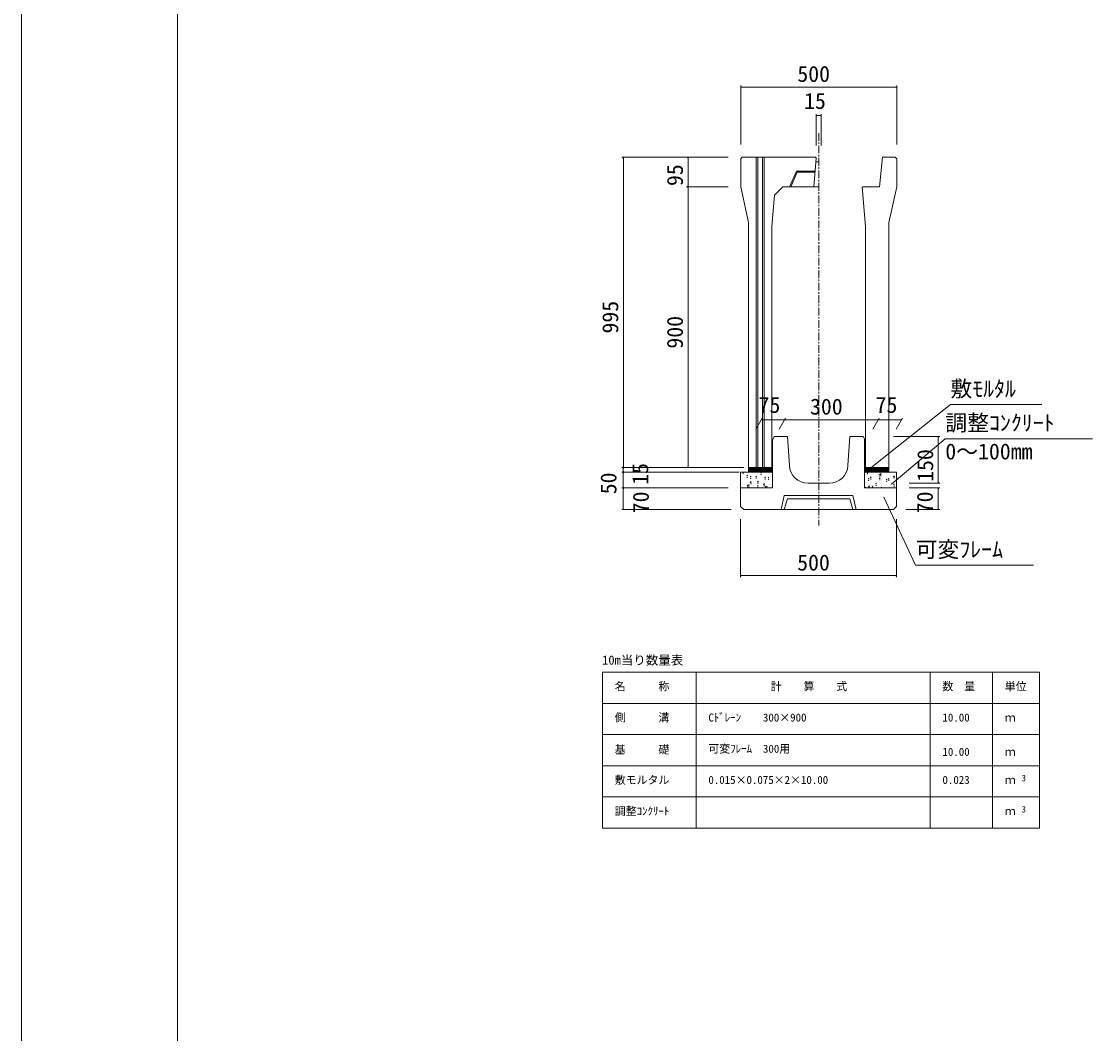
# Model space of a CAD drawing. Units: millimetres on the paper, scale 1:20. Extents: x 2 to 843, y -1 to 593.
# Drawn here: x 1.7 to 173.3, y 161.6 to 323.8 of the extents above; entities that cross this region are included whole.
import ezdxf
from ezdxf.enums import TextEntityAlignment as Align

# ---------------------------------------------------------------- set-up
doc = ezdxf.new("R2010")
doc.units = ezdxf.units.MM
doc.linetypes.add('USER1', pattern=[2, 1.25, -0.25, 0.25, -0.25])
for name, color, linetype, lineweight in [('0_2', 7, 'Continuous', 18), ('D-STR-DIM（寸法）', 7, 'Continuous', 18), ('D-STR-HTXT（旗揚げ）', 4, 'Continuous', 18), ('D-STR-STRn（構造物）', 5, 'Continuous', 18), ('D-STR-TXT（文字）', 7, 'Continuous', 18), ('D-STR（構造物外形線）', 1, 'Continuous', 18), ('D-TTL(外枠）', 2, 'Continuous', 18), ('DEFPOINTS_3', 8, 'Continuous', 18)]:
    doc.layers.add(name, color=color, linetype=linetype, lineweight=lineweight)
doc.styles.add('ＭＳ ゴシック', font='')
doc.styles.get('ＭＳ ゴシック').set_extended_font_data('MS Gothic')

msp = doc.modelspace()

# ---------------------------------------------------------------- linework, layer by layer
at = {"layer": '0_2'}
for p, q in [((116.927, 313.328), (117.077, 313.353)), ((117.077, 313.303), (116.927, 313.328)), ((141.777, 313.353), (141.927, 313.328)), ((141.927, 313.328), (141.777, 313.303)), ((129.04, 308.746), (129.19, 308.771)), ((129.19, 308.721), (129.04, 308.746)), ((129.664, 308.771), (129.814, 308.746)), ((129.814, 308.746), (129.664, 308.721)), ((98.106, 301.939), (98.131, 302.089)), ((98.131, 302.089), (98.156, 301.939)), ((108.466, 301.939), (108.491, 302.089)), ((108.491, 302.089), (108.516, 301.939)), ((108.491, 297.339), (108.466, 297.489)), ((108.466, 297.189), (108.491, 297.339)), ((108.516, 297.489), (108.491, 297.339)), ((108.491, 297.339), (108.516, 297.189)), ((120.208, 260.009), (120.358, 260.034)), ((120.358, 259.984), (120.208, 260.009)), ((123.808, 260.034), (123.958, 260.009)), ((123.958, 260.009), (123.808, 259.984)), ((123.958, 260.009), (124.108, 260.034)), ((124.108, 259.984), (123.958, 260.009)), ((138.808, 260.034), (138.958, 260.009)), ((138.958, 260.009), (138.808, 259.984)), ((138.958, 260.009), (139.108, 260.034)), ((139.108, 259.984), (138.958, 260.009)), ((142.558, 260.034), (142.708, 260.009)), ((142.708, 260.009), (142.558, 259.984)), ((148.577, 257.189), (148.602, 257.339)), ((148.602, 257.339), (148.627, 257.189)), ((98.093, 252.189), (98.118, 252.339)), ((98.131, 252.339), (98.106, 252.489)), ((98.118, 252.339), (98.143, 252.189)), ((98.156, 252.489), (98.131, 252.339)), ((108.491, 252.339), (108.466, 252.489)), ((108.516, 252.489), (108.491, 252.339)), ((98.118, 251.589), (98.093, 251.739)), ((98.093, 251.439), (98.118, 251.589)), ((98.143, 251.739), (98.118, 251.589)), ((98.118, 251.589), (98.143, 251.439)), ((98.118, 249.089), (98.093, 249.239)), ((98.093, 248.939), (98.118, 249.089)), ((98.143, 249.239), (98.118, 249.089)), ((98.118, 249.089), (98.143, 248.939)), ((148.602, 249.839), (148.577, 249.989)), ((148.577, 248.939), (148.602, 249.089)), ((148.627, 249.989), (148.602, 249.839)), ((148.602, 249.089), (148.627, 248.939)), ((98.118, 245.589), (98.093, 245.739)), ((98.143, 245.739), (98.118, 245.589)), ((148.602, 245.589), (148.577, 245.739)), ((148.627, 245.739), (148.602, 245.589)), ((116.902, 235.012), (117.052, 235.037)), ((117.052, 234.987), (116.902, 235.012)), ((141.752, 235.037), (141.902, 235.012)), ((141.902, 235.012), (141.752, 234.987))]:
    msp.add_line(p, q, dxfattribs=at)
at = {"layer": '0_2', "color": 9}
for p, q in [((116.927, 313.328), (116.947, 313.328)), ((141.927, 313.328), (141.907, 313.328)), ((129.04, 308.746), (129.06, 308.746)), ((129.814, 308.746), (129.794, 308.746)), ((98.131, 302.089), (98.131, 302.069)), ((108.491, 302.089), (108.491, 302.069)), ((108.491, 297.339), (108.491, 297.359)), ((108.491, 297.339), (108.491, 297.319)), ((120.208, 260.009), (120.228, 260.009)), ((123.958, 260.009), (123.938, 260.009)), ((123.958, 260.009), (123.978, 260.009)), ((138.958, 260.009), (138.938, 260.009)), ((138.958, 260.009), (138.978, 260.009)), ((142.708, 260.009), (142.688, 260.009)), ((148.602, 257.339), (148.602, 257.319)), ((98.118, 252.339), (98.118, 252.319)), ((98.131, 252.339), (98.131, 252.359)), ((108.491, 252.339), (108.491, 252.359)), ((98.118, 251.589), (98.118, 251.609)), ((98.118, 251.589), (98.118, 251.569)), ((98.118, 249.089), (98.118, 249.109)), ((98.118, 249.089), (98.118, 249.069)), ((148.602, 249.839), (148.602, 249.859)), ((148.602, 249.089), (148.602, 249.069)), ((98.118, 245.589), (98.118, 245.609)), ((148.602, 245.589), (148.602, 245.609)), ((116.902, 235.012), (116.922, 235.012)), ((141.902, 235.012), (141.882, 235.012))]:
    msp.add_line(p, q, dxfattribs=at)
at = {"layer": 'D-STR-DIM（寸法）'}
for p, q in [((116.927, 304.089), (116.927, 313.578)), ((116.947, 313.328), (141.907, 313.328)), ((141.927, 304.089), (141.927, 313.578)), ((129.04, 303.94), (129.04, 308.996)), ((129.814, 303.94), (129.814, 308.996)), ((129.794, 308.746), (129.06, 308.746)), ((114.927, 302.089), (97.881, 302.089)), ((98.131, 302.069), (98.131, 252.359)), ((114.927, 302.089), (108.241, 302.089)), ((108.491, 297.359), (108.491, 302.069)), ((114.927, 297.339), (108.241, 297.339)), ((114.927, 297.339), (108.241, 297.339)), ((108.491, 297.319), (108.491, 252.359)), ((119.332, 258.491), (120.352, 260.259)), ((120.228, 260.009), (123.938, 260.009)), ((123.082, 258.491), (124.102, 260.259)), ((123.082, 258.491), (124.102, 260.259)), ((123.978, 260.009), (138.938, 260.009)), ((138.082, 258.491), (139.102, 260.259)), ((138.082, 258.491), (139.102, 260.259)), ((138.978, 260.009), (142.688, 260.009)), ((141.832, 258.491), (142.852, 260.259)), ((141.427, 257.339), (148.852, 257.339)), ((148.602, 257.319), (148.602, 249.859)), ((117.414, 252.339), (97.868, 252.339)), ((116.177, 252.339), (97.881, 252.339)), ((116.177, 252.339), (108.241, 252.339)), ((116.664, 251.589), (97.868, 251.589)), ((116.664, 251.589), (97.868, 251.589)), ((98.118, 252.319), (98.118, 251.609)), ((98.118, 251.569), (98.118, 249.109)), ((114.902, 249.089), (97.868, 249.089)), ((114.902, 249.089), (97.868, 249.089)), ((98.118, 249.069), (98.118, 245.609)), ((143.914, 249.839), (148.852, 249.839)), ((143.914, 249.089), (148.852, 249.089)), ((148.602, 249.069), (148.602, 245.609)), ((115.402, 245.589), (97.868, 245.589)), ((143.414, 245.589), (148.852, 245.589)), ((116.902, 244.089), (116.902, 234.762)), ((141.902, 244.089), (141.902, 234.762)), ((116.922, 235.012), (141.882, 235.012))]:
    msp.add_line(p, q, dxfattribs=at)
at = {"layer": 'D-STR-HTXT（旗揚げ）'}
for p, q in [((137.504, 252.053), (150.539, 262.421)), ((165.201, 262.421), (150.539, 262.421)), ((141.075, 249.694), (149.721, 256.958)), ((173.319, 256.958), (149.721, 256.958)), ((139.883, 247.589), (144.967, 236.678)), ((163.831, 236.678), (144.967, 236.678)), ((94.787, 219.541), (164.787, 219.541)), ((94.787, 194.541), (94.787, 219.541)), ((109.787, 194.541), (109.787, 219.541)), ((147.287, 194.541), (147.287, 219.541)), ((157.287, 203.541), (157.287, 219.541)), ((157.287, 194.541), (157.287, 219.541)), ((164.787, 194.541), (164.787, 219.541)), ((94.787, 214.541), (164.787, 214.541)), ((94.787, 209.541), (164.787, 209.541)), ((94.787, 204.541), (164.787, 204.541)), ((94.787, 199.541), (164.787, 199.541)), ((94.787, 194.541), (164.787, 194.541))]:
    msp.add_line(p, q, dxfattribs=at)
at = {"layer": 'D-STR-STRn（構造物）', "color": 7, "linetype": 'USER1'}
msp.add_line((129.427, 305.957), (129.427, 243.047), dxfattribs=at)
at = {"layer": 'D-STR-STRn（構造物）'}
for p, q in [((118.177, 251.589), (118.177, 252.339)), ((118.177, 252.168), (118.349, 252.339)), ((118.177, 251.991), (118.526, 252.339)), ((118.177, 251.814), (118.702, 252.339)), ((118.177, 251.637), (118.879, 252.339)), ((118.306, 251.589), (119.056, 252.339)), ((118.483, 251.589), (119.233, 252.339)), ((118.659, 251.589), (119.409, 252.339)), ((118.836, 251.589), (119.586, 252.339)), ((119.013, 251.589), (119.763, 252.339)), ((119.19, 251.589), (119.94, 252.339)), ((119.367, 251.589), (120.117, 252.339)), ((119.543, 251.589), (120.293, 252.339)), ((119.72, 251.589), (120.47, 252.339)), ((119.897, 251.589), (120.647, 252.339)), ((120.074, 251.589), (120.824, 252.339)), ((120.25, 251.589), (121, 252.339)), ((120.427, 251.589), (121.177, 252.339)), ((120.604, 251.589), (121.354, 252.339)), ((120.781, 251.589), (121.531, 252.339)), ((120.958, 251.589), (121.708, 252.339)), ((121.134, 251.589), (121.884, 252.339)), ((121.927, 252.339), (122.039, 252.339)), ((136.927, 252.339), (136.789, 252.339)), ((136.789, 252.218), (136.91, 252.339)), ((136.789, 252.042), (137.087, 252.339)), ((136.789, 251.865), (137.264, 252.339)), ((136.789, 251.688), (137.441, 252.339)), ((136.867, 251.589), (137.617, 252.339)), ((137.044, 251.589), (137.794, 252.339)), ((137.221, 251.589), (137.971, 252.339)), ((137.398, 251.589), (138.148, 252.339)), ((137.575, 251.589), (138.325, 252.339)), ((137.751, 251.589), (138.501, 252.339)), ((137.928, 251.589), (138.678, 252.339)), ((138.105, 251.589), (138.855, 252.339)), ((138.282, 251.589), (139.032, 252.339)), ((138.458, 251.589), (139.208, 252.339)), ((138.635, 251.589), (139.385, 252.339)), ((138.812, 251.589), (139.562, 252.339)), ((138.989, 251.589), (139.739, 252.339)), ((139.166, 251.589), (139.916, 252.339)), ((139.342, 251.589), (140.092, 252.339)), ((139.519, 251.589), (140.269, 252.339)), ((139.696, 251.589), (140.446, 252.339)), ((139.873, 251.589), (140.623, 252.339)), ((140.652, 251.589), (140.652, 252.339)), ((116.914, 251.589), (122.039, 251.589)), ((116.914, 251.589), (116.914, 249.089)), ((117.311, 251.356), (117.351, 251.477)), ((117.913, 250.984), (118.009, 251.099)), ((117.913, 250.984), (118.032, 250.974)), ((117.993, 250.696), (117.97, 250.821)), ((118.445, 250.895), (118.585, 250.948)), ((118.445, 250.895), (118.544, 250.828)), ((118.505, 250.551), (118.545, 250.672)), ((119.347, 250.859), (119.444, 250.973)), ((119.347, 250.859), (119.467, 250.848)), ((119.428, 250.57), (119.405, 250.696)), ((120.125, 251.54), (120.255, 251.589)), ((120.125, 251.54), (120.225, 251.473)), ((120.185, 251.196), (120.226, 251.317)), ((120.782, 250.733), (120.878, 250.848)), ((120.782, 250.733), (120.901, 250.723)), ((121.311, 251.589), (122.039, 252.318)), ((121.319, 250.734), (121.459, 250.788)), ((121.319, 250.735), (121.418, 250.667)), ((121.488, 251.589), (122.039, 252.141)), ((121.665, 251.589), (122.039, 251.964)), ((121.841, 251.589), (122.039, 251.787)), ((122.018, 251.589), (122.039, 251.611)), ((141.914, 251.589), (136.789, 251.589)), ((137.129, 251.53), (137.186, 251.589)), ((137.129, 251.53), (137.307, 251.503)), ((137.264, 251.28), (137.242, 251.47)), ((137.371, 250.579), (137.511, 250.632)), ((137.718, 250.731), (137.815, 250.846)), ((137.718, 250.732), (137.838, 250.721)), ((139.051, 251.224), (139.191, 251.277)), ((139.051, 251.224), (139.151, 251.157)), ((139.111, 250.88), (139.152, 251.001)), ((139.153, 250.606), (139.249, 250.721)), ((139.263, 251.199), (139.419, 251.362)), ((139.263, 251.199), (139.441, 251.172)), ((139.399, 250.949), (139.377, 251.139)), ((140.049, 251.589), (140.652, 252.192)), ((140.226, 251.589), (140.652, 252.015)), ((140.403, 251.589), (140.652, 251.838)), ((140.58, 251.589), (140.652, 251.661)), ((140.792, 251.525), (140.813, 251.589)), ((141.398, 250.868), (141.554, 251.031)), ((141.398, 250.868), (141.576, 250.841)), ((141.533, 250.618), (141.511, 250.808)), ((141.825, 251.571), (141.822, 251.589)), ((141.914, 251.589), (141.914, 249.089)), ((117.958, 249.444), (118.098, 249.498)), ((117.958, 249.444), (118.058, 249.377)), ((118.018, 249.1), (118.059, 249.221)), ((118.19, 249.48), (118.287, 249.595)), ((118.19, 249.48), (118.31, 249.469)), ((118.271, 249.191), (118.248, 249.317)), ((118.449, 249.951), (118.605, 250.113)), ((118.449, 249.951), (118.627, 249.924)), ((118.584, 249.701), (118.562, 249.891)), ((119.625, 249.354), (119.721, 249.469)), ((119.625, 249.354), (119.744, 249.344)), ((119.638, 250.089), (119.778, 250.143)), ((119.639, 250.089), (119.738, 250.022)), ((119.701, 249.089), (119.682, 249.191)), ((119.698, 249.745), (119.739, 249.866)), ((120.583, 249.62), (120.739, 249.782)), ((120.583, 249.62), (120.761, 249.592)), ((120.719, 249.37), (120.697, 249.56)), ((120.832, 249.284), (120.972, 249.338)), ((120.832, 249.284), (120.932, 249.217)), ((120.862, 250.445), (120.839, 250.57)), ((121.059, 249.229), (121.156, 249.344)), ((121.059, 249.229), (121.179, 249.218)), ((121.379, 250.39), (121.419, 250.511)), ((136.884, 249.128), (137.024, 249.182)), ((136.884, 249.128), (136.942, 249.089)), ((137.371, 250.579), (137.47, 250.512)), ((137.394, 249.251), (137.55, 249.413)), ((137.394, 249.251), (137.572, 249.223)), ((137.431, 250.235), (137.471, 250.356)), ((137.519, 249.089), (137.507, 249.191)), ((137.799, 250.443), (137.776, 250.568)), ((137.996, 249.227), (138.092, 249.342)), ((137.996, 249.227), (138.116, 249.217)), ((138.564, 249.773), (138.704, 249.827)), ((138.565, 249.773), (138.664, 249.706)), ((138.624, 249.429), (138.665, 249.55)), ((139.153, 250.606), (139.273, 250.596)), ((139.234, 250.317), (139.211, 250.443)), ((139.43, 249.102), (139.527, 249.216)), ((139.43, 249.102), (139.55, 249.091)), ((140.245, 250.418), (140.385, 250.472)), ((140.245, 250.419), (140.344, 250.351)), ((140.305, 250.074), (140.345, 250.195)), ((140.588, 250.48), (140.684, 250.595)), ((140.588, 250.481), (140.707, 250.47)), ((140.668, 250.192), (140.645, 250.317)), ((140.96, 249.089), (140.961, 249.091)), ((141.439, 249.613), (141.579, 249.667)), ((141.439, 249.613), (141.538, 249.546)), ((141.499, 249.269), (141.539, 249.39))]:
    msp.add_line(p, q, dxfattribs=at)
at = {"layer": 'D-STR（構造物外形線）'}
for p, q in [((116.927, 301.839), (117.177, 302.089)), ((116.927, 301.839), (116.927, 297.339)), ((128.902, 302.089), (117.177, 302.089)), ((119.427, 252.339), (119.427, 302.089)), ((119.677, 302.089), (119.677, 252.339)), ((120.427, 302.089), (120.427, 252.339)), ((120.677, 252.339), (120.677, 302.089)), ((129.04, 301.94), (128.677, 297.339)), ((128.902, 302.089), (129.04, 301.94)), ((128.993, 301.339), (129.427, 301.339)), ((139.177, 297.339), (139.677, 302.089)), ((139.677, 302.089), (141.677, 302.089)), ((141.677, 302.089), (141.927, 301.839)), ((141.927, 301.839), (141.927, 297.339)), ((125.877, 299.839), (124.777, 297.339)), ((125.975, 299.689), (124.941, 297.339)), ((128.874, 299.839), (125.877, 299.839)), ((128.863, 299.689), (125.975, 299.689)), ((116.927, 297.339), (118.177, 291.625)), ((123.677, 297.339), (122.327, 295.989)), ((129.427, 297.339), (123.677, 297.339)), ((136.419, 297.337), (136.927, 290.989)), ((139.177, 297.339), (136.452, 297.339)), ((141.927, 297.339), (140.677, 291.625)), ((122.327, 295.989), (121.927, 290.989)), ((118.177, 291.625), (118.177, 252.339)), ((121.927, 290.989), (121.927, 252.339)), ((136.927, 290.989), (136.927, 252.339)), ((140.677, 291.625), (140.677, 252.339)), ((122.039, 256.839), (122.039, 249.089)), ((122.308, 257.339), (122.058, 256.839)), ((122.308, 257.339), (124.433, 257.339)), ((122.308, 257.339), (124.433, 257.339)), ((124.433, 257.339), (124.734, 252.647)), ((134.433, 257.339), (134.12, 252.64)), ((136.558, 257.339), (134.433, 257.339)), ((136.558, 257.339), (136.808, 256.839)), ((136.789, 256.877), (136.789, 249.089)), ((121.927, 252.339), (118.177, 252.339)), ((140.677, 252.339), (136.927, 252.339)), ((116.914, 246.089), (116.914, 249.089)), ((116.914, 249.089), (122.039, 249.089)), ((127.728, 249.84), (131.126, 249.839)), ((141.914, 249.089), (136.789, 249.089)), ((141.914, 249.089), (141.914, 246.089)), ((123.414, 245.589), (123.914, 247.839)), ((123.914, 247.839), (134.914, 247.839)), ((123.914, 245.589), (124.414, 247.339)), ((124.414, 247.339), (134.414, 247.339)), ((134.414, 247.339), (134.914, 245.589)), ((135.414, 245.589), (134.914, 247.839)), ((117.414, 245.589), (116.914, 246.089)), ((141.414, 245.589), (117.414, 245.589)), ((141.414, 245.589), (117.414, 245.589)), ((141.914, 246.089), (141.414, 245.589))]:
    msp.add_line(p, q, dxfattribs=at)
for centre, start, end in [((127.728, 252.84), 183.67103, 269.99614), ((131.127, 252.839), 269.99614, 356.18575)]:
    msp.add_arc(centre, 3, start, end, dxfattribs=at)
at = {"layer": 'D-TTL(外枠）'}
msp.add_line((26.671, 19.392), (26.671, 573.392), dxfattribs=at)
at = {"layer": 'DEFPOINTS_3'}
msp.add_line((1.671, -0.608), (1.671, 593.392), dxfattribs=at)

# ---------------------------------------------------------------- texts
at = {"layer": 'D-STR-STRn（構造物）', "color": 7, "style": 'ＭＳ ゴシック'}
for s, p in [('500', (126.007, 313.378)), ('15', (127.085, 309.044)), ('75', (119.8, 260.334)), ('300', (128.038, 260.059)), ('75', (138.55, 260.334)), ('500', (125.982, 235.062))]:
    msp.add_text(s, height=2.566, dxfattribs=at).set_placement(p, align=Align.BOTTOM_LEFT)
for s, p in [('95', (108.441, 297.458)), ('995', (98.081, 273.821)), ('900', (108.441, 271.402)), ('150', (148.552, 250.045)), ('15', (102.886, 249.569)), ('50', (97.793, 248.056)), ('70', (102.981, 245.012)), ('70', (148.492, 245.012))]:
    msp.add_text(s, height=2.566, rotation=90, dxfattribs=at).set_placement(p, align=Align.BOTTOM_LEFT)
at = {"layer": 'D-STR-TXT（文字）', "style": 'ＭＳ ゴシック'}
for s, height, p in [('敷ﾓﾙﾀﾙ', 2.566, (150.539, 262.921)), ('調整ｺﾝｸﾘｰﾄ', 2.566, (149.721, 257.458)), ('0～100mm', 2.566, (149.721, 252.866)), ('可変ﾌﾚｰﾑ', 2.566, (144.967, 237.178)), ('10m当り数量表', 1.466, (94.732, 220.304)), ('名\u3000\u3000\u3000称', 1.283, (96.748, 216.243)), ('計\u3000\u3000算\u3000\u3000式', 1.283, (121.752, 216.243)), ('数\u3000量', 1.283, (149.248, 216.243)), ('単位', 1.283, (159.248, 216.243)), ('側\u3000\u3000\u3000溝', 1.283, (96.748, 211.243)), ('Cﾄﾞﾚｰﾝ\u3000\u3000300×900', 1.283, (111.748, 211.243)), ('10.00', 1.283, (149.262, 211.243)), ('ｍ', 1.283, (159.248, 211.243)), ('基\u3000\u3000\u3000礎', 1.283, (96.748, 206.11)), ('可変ﾌﾚｰﾑ\u3000300用', 1.283, (111.748, 206.243)), ('10.00', 1.283, (149.262, 205.743)), ('ｍ', 1.283, (159.248, 205.743)), ('敷モルタル', 1.283, (96.748, 201.243)), ('0.015×0.075×2×10.00', 1.283, (111.748, 201.243)), ('0.023', 1.283, (149.262, 201.243)), ('ｍ', 1.283, (159.248, 201.243)), ('3', 1.026, (161.949, 201.745)), ('調整ｺﾝｸﾘｰﾄ', 1.283, (96.748, 196.243)), ('ｍ', 1.283, (159.248, 196.243)), ('3', 1.026, (161.949, 196.745))]:
    msp.add_text(s, height=height, dxfattribs=at).set_placement(p, align=Align.BOTTOM_LEFT)

doc.saveas('drawing.dxf')
